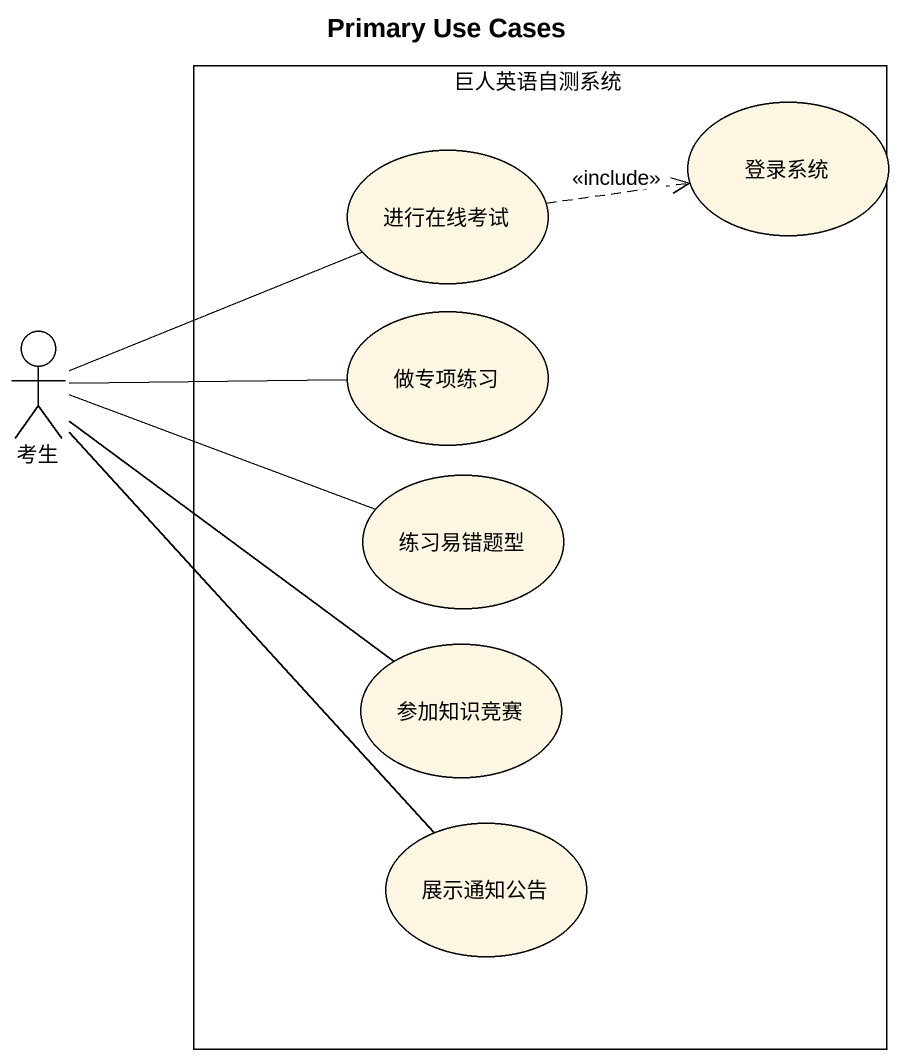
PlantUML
@startuml
title Primary Use Cases
rectangle 巨人英语自测系统 {
  usecase 登录系统
  usecase 进行在线考试
  usecase 做专项练习
  usecase 练习易错题型
  usecase 参加知识竞赛
  usecase 展示通知公告
}
actor 考生
进行在线考试 .right.> 登录系统 : <<include>>
考生 -right- 进行在线考试
考生 -right- 做专项练习
考生 -right- 练习易错题型
考生 -- 参加知识竞赛
考生 -- 展示通知公告
@enduml
